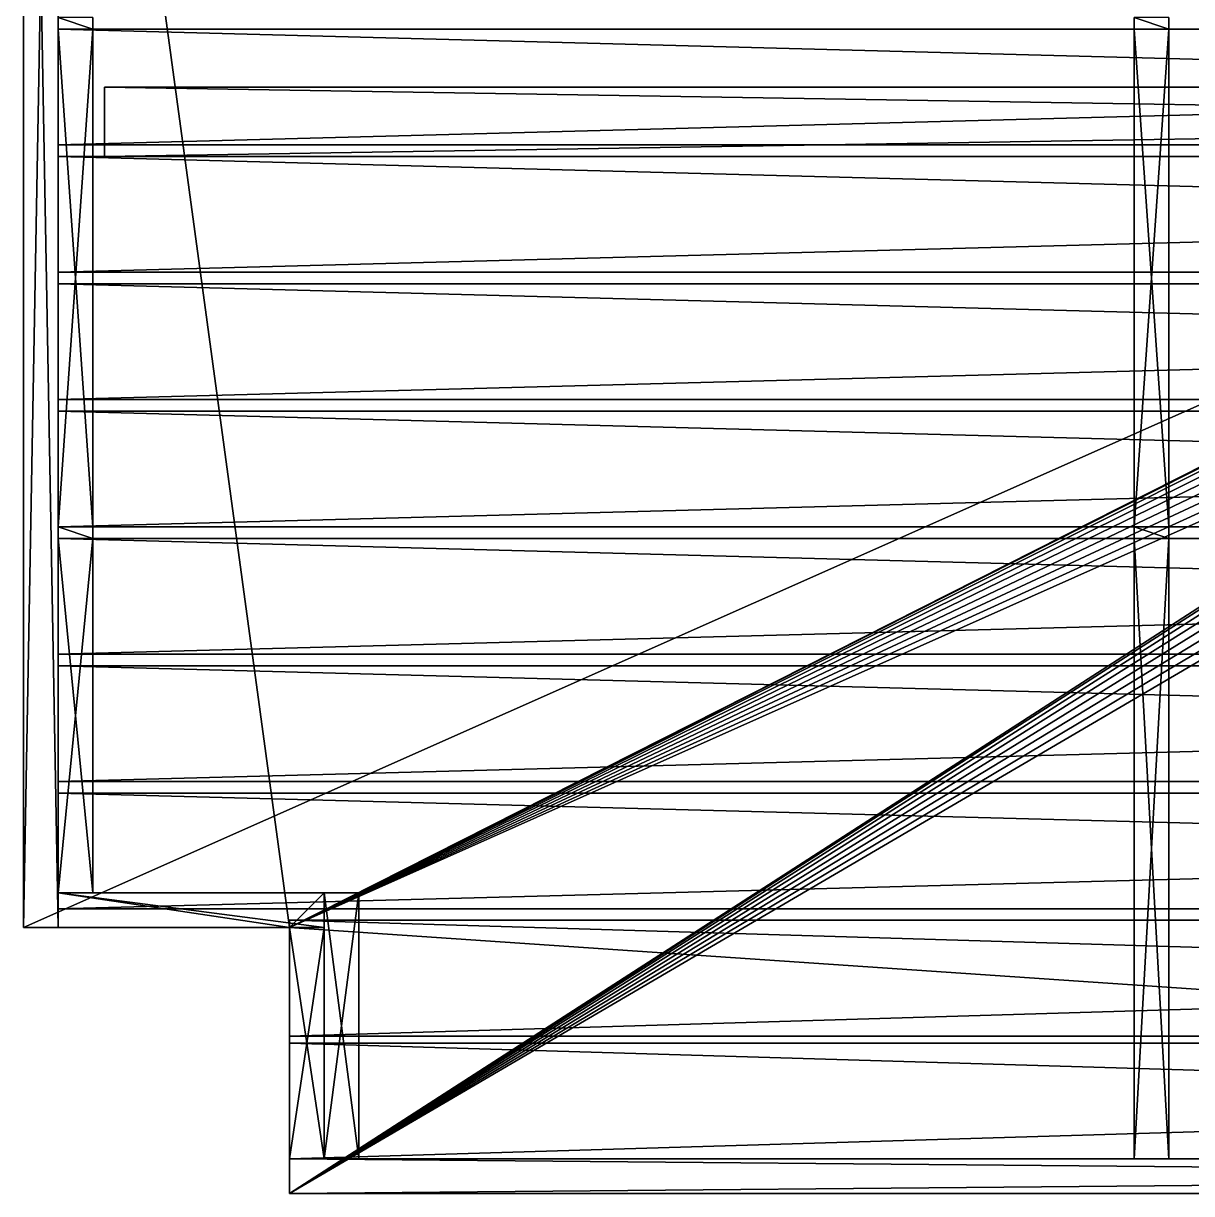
# Model space of a CAD drawing. Extents: x 0 to 301, y 0 to 108.
# Drawn here: x 204.69 to 229.93, y 58.09 to 83.37 of the extents above; entities that cross this region are included whole.
import ezdxf

# ---------------------------------------------------------------- set-up
doc = ezdxf.new("R2010")
doc.units = 0
doc.header["$MEASUREMENT"] = 0
doc.layers.get('0').update_dxf_attribs({"color": 13, "linetype": 'CONTINUOUS'})
doc.layers.add('TOP_LAYER', color=144, linetype='CONTINUOUS')

# ---------------------------------------------------------------- blocks, each defined once
blk = doc.blocks.new('REDWOOD_2X4_FLOOR_JOIST')
at = {"color": 0}
for p, q in [((0, 1.5, 3.5), (0, 1.5)), ((92.5, 1.5, 3.5), (0, 1.5, 3.5)), ((0, 1.5), (92.5, 1.5)), ((0, 1.5), (92.5, 1.5)), ((0, 1.5), (0, 0)), ((92.5, 1.5, 3.5), (0, 1.5, 3.5)), ((0, 1.5, 3.5), (0, 0, 3.5)), ((0, 1.5, 3.5), (0, 1.5)), ((0, 1.5), (0, 0)), ((0, 1.5, 3.5), (0, 0, 3.5)), ((0, 0), (92.5, 0)), ((0, 0, 3.5), (0, 0)), ((0, 0), (92.5, 0)), ((92.5, 0, 3.5), (0, 0, 3.5)), ((92.5, 0, 3.5), (0, 0, 3.5)), ((0, 0, 3.5), (0, 0))]:
    blk.add_line(p, q, dxfattribs=at)
mesh = blk.add_polyface(dxfattribs=at)
corners = [(0, 1.5, 3.5), (92.5, 1.5), (0, 1.5), (92.5, 1.5, 3.5)]
mesh.append_faces([[corners[k] for k in face] for face in [(0, 1, 2), (1, 0, 3)]], dxfattribs={"vtx0": -1, "color": 0})
mesh = blk.add_polyface(dxfattribs=at)
corners = [(92.5, 1.5), (0, 0), (0, 1.5), (92.5, 0)]
mesh.append_faces([[corners[k] for k in face] for face in [(0, 1, 2), (1, 0, 3)]], dxfattribs={"vtx0": -1, "color": 0})
mesh = blk.add_polyface(dxfattribs=at)
corners = [(92.5, 0, 3.5), (0, 1.5, 3.5), (0, 0, 3.5), (92.5, 1.5, 3.5)]
mesh.append_faces([[corners[k] for k in face] for face in [(0, 1, 2), (1, 0, 3)]], dxfattribs={"vtx0": -1, "color": 0})
mesh = blk.add_polyface(dxfattribs=at)
corners = [(0, 1.5, 3.5), (0, 0), (0, 0, 3.5), (0, 1.5)]
mesh.append_faces([[corners[k] for k in face] for face in [(0, 1, 2), (1, 0, 3)]], dxfattribs={"vtx0": -1, "color": 0})
mesh = blk.add_polyface(dxfattribs=at)
corners = [(92.5, 0, 3.5), (0, 0), (92.5, 0), (0, 0, 3.5)]
mesh.append_faces([[corners[k] for k in face] for face in [(0, 1, 2), (1, 0, 3)]], dxfattribs={"vtx0": -1, "color": 0})
blk = doc.blocks.new('MARINE_GRADE_BALTIC_BIRCH_')
at = {"color": 0}
for p, q in [((0, 5.847, 0.75), (0, 48.097, 0.75)), ((0, 5.847), (0, 48.097)), ((0, 5.847, 0.75), (0, 48.097, 0.75)), ((0, 5.847), (0, 48.097)), ((0, 5.847), (0, 5.847, 0.75)), ((0, 5.847, 0.75), (5.75, 5.847, 0.75)), ((0, 5.847), (5.75, 5.847)), ((0, 5.847), (5.75, 5.847)), ((0, 5.847, 0.75), (5.75, 5.847, 0.75)), ((0, 5.847), (0, 5.847, 0.75)), ((5.75, 5.847, 0.75), (5.75, 0.097, 0.75)), ((5.75, 5.847), (5.75, 0.097)), ((5.75, 5.847), (5.75, 5.847, 0.75)), ((5.75, 5.847), (5.75, 0.097)), ((5.75, 5.847, 0.75), (5.75, 0.097, 0.75)), ((5.75, 5.847), (5.75, 5.847, 0.75)), ((90.25, 0.097, 0.75), (5.75, 0.097, 0.75)), ((90.25, 0.097, 0.75), (5.75, 0.097, 0.75)), ((5.75, 0.097), (5.75, 0.097, 0.75)), ((90.25, 0.097), (5.75, 0.097)), ((90.25, 0.097), (5.75, 0.097)), ((5.75, 0.097), (5.75, 0.097, 0.75))]:
    blk.add_line(p, q, dxfattribs=at)
mesh = blk.add_polyface(dxfattribs=at)
corners = [(0, 48.097, 0.75), (0, 5.847), (0, 5.847, 0.75), (0, 48.097)]
mesh.append_faces([[corners[k] for k in face] for face in [(0, 1, 2), (1, 0, 3)]], dxfattribs={"vtx0": -1, "color": 0})
mesh = blk.add_polyface(dxfattribs=at)
corners = [(90.25, 0.097, 0.75), (5.75, 5.847, 0.75), (5.75, 0.097, 0.75), (47.032, 24.256, 0.75), (46.743, 24.521, 0.75), (46.532, 24.851, 0.75), (46.414, 25.224, 0.75), (46.397, 25.616, 0.75), (47.379, 24.076, 0.75), (47.762, 23.991, 0.75), (48.153, 24.009, 0.75), (48.526, 24.127, 0.75), (48.856, 24.337, 0.75), (49.121, 24.626, 0.75), (49.301, 24.974, 0.75), (49.386, 25.356, 0.75), (0, 48.097, 0.75), (0, 5.847, 0.75), (47.257, 26.845, 0.75), (96, 48.097, 0.75), (46.926, 26.634, 0.75), (46.662, 26.345, 0.75), (46.481, 25.998, 0.75), (47.63, 26.963, 0.75), (48.021, 26.98, 0.75), (48.403, 26.896, 0.75), (48.751, 26.715, 0.75), (49.04, 26.451, 0.75), (49.25, 26.12, 0.75), (49.368, 25.747, 0.75), (90.25, 5.847, 0.75), (96, 5.847, 0.75)]
mesh.append_faces([[corners[k] for k in face] for face in [(0, 1, 2), (1, 16, 17), (19, 30, 31)]], dxfattribs={"vtx0": -1, "color": 0})
mesh.append_faces([[corners[k] for k in face] for face in [(3, 0, 8), (8, 0, 9), (9, 0, 10), (10, 0, 11), (11, 0, 12), (12, 0, 13), (13, 0, 14), (14, 0, 15), (16, 18, 19), (18, 1, 20), (20, 1, 21), (21, 1, 22), (22, 1, 7), (30, 15, 0)]], dxfattribs={"vtx0": -1, "vtx1": -1, "color": 0})
mesh.append_faces([[corners[k] for k in face] for face in [(1, 0, 3), (16, 1, 18), (19, 15, 30)]], dxfattribs={"vtx0": -1, "vtx1": -1, "vtx2": -1, "color": 0})
mesh.append_faces([[corners[k] for k in face] for face in [(1, 3, 4), (1, 4, 5), (1, 5, 6), (1, 6, 7), (19, 18, 23), (19, 23, 24), (19, 24, 25), (19, 25, 26), (19, 26, 27), (19, 27, 28), (19, 28, 29), (19, 29, 15)]], dxfattribs={"vtx0": -1, "vtx2": -1, "color": 0})
mesh = blk.add_polyface(dxfattribs=at)
corners = [(0, 48.097), (47.257, 26.845), (0, 5.847), (96, 48.097), (5.75, 5.847), (46.926, 26.634), (5.75, 0.097), (46.662, 26.345), (46.481, 25.998), (46.397, 25.616), (47.63, 26.963), (48.021, 26.98), (48.403, 26.896), (48.751, 26.715), (49.04, 26.451), (49.25, 26.12), (49.368, 25.747), (49.386, 25.356), (90.25, 5.847), (96, 5.847), (47.032, 24.256), (90.25, 0.097), (46.743, 24.521), (46.532, 24.851), (46.414, 25.224), (47.379, 24.076), (47.762, 23.991), (48.153, 24.009), (48.526, 24.127), (48.856, 24.337), (49.121, 24.626), (49.301, 24.974)]
mesh.append_faces([[corners[k] for k in face] for face in [(18, 3, 19)]], dxfattribs={"vtx0": -1, "color": 0})
mesh.append_faces([[corners[k] for k in face] for face in [(0, 1, 2), (2, 1, 4), (4, 5, 6), (1, 3, 10), (10, 3, 11), (11, 3, 12), (12, 3, 13), (13, 3, 14), (14, 3, 15), (15, 3, 16), (16, 3, 17), (6, 20, 21), (20, 6, 22), (22, 6, 23), (23, 6, 24), (24, 6, 9), (21, 17, 18)]], dxfattribs={"vtx0": -1, "vtx1": -1, "color": 0})
mesh.append_faces([[corners[k] for k in face] for face in [(17, 3, 18)]], dxfattribs={"vtx0": -1, "vtx1": -1, "vtx2": -1, "color": 0})
mesh.append_faces([[corners[k] for k in face] for face in [(1, 0, 3), (4, 1, 5), (6, 5, 7), (6, 7, 8), (6, 8, 9), (21, 20, 25), (21, 25, 26), (21, 26, 27), (21, 27, 28), (21, 28, 29), (21, 29, 30), (21, 30, 31), (21, 31, 17)]], dxfattribs={"vtx0": -1, "vtx2": -1, "color": 0})
mesh = blk.add_polyface(dxfattribs=at)
corners = [(5.75, 5.847, 0.75), (0, 5.847), (5.75, 5.847), (0, 5.847, 0.75)]
mesh.append_faces([[corners[k] for k in face] for face in [(0, 1, 2), (1, 0, 3)]], dxfattribs={"vtx0": -1, "color": 0})
mesh = blk.add_polyface(dxfattribs=at)
corners = [(5.75, 5.847, 0.75), (5.75, 0.097), (5.75, 0.097, 0.75), (5.75, 5.847)]
mesh.append_faces([[corners[k] for k in face] for face in [(0, 1, 2), (1, 0, 3)]], dxfattribs={"vtx0": -1, "color": 0})
mesh = blk.add_polyface(dxfattribs=at)
corners = [(90.25, 0.097, 0.75), (5.75, 0.097), (90.25, 0.097), (5.75, 0.097, 0.75)]
mesh.append_faces([[corners[k] for k in face] for face in [(0, 1, 2), (1, 0, 3)]], dxfattribs={"vtx0": -1, "color": 0})
blk = doc.blocks.new('CEDAR_8X3X1')
at = {"color": 0}
for p, q in [((0.75, 0), (0.75, 2.5)), ((0.75, 0, 0.75), (0.75, 2.5, 0.75)), ((0.75, 2.5), (0.75, 2.5, 0.75)), ((0.75, 2.5), (95.25, 2.5)), ((0.75, 2.5), (0.75, 2.5, 0.75)), ((0.75, 2.5, 0.75), (95.25, 2.5, 0.75)), ((0.75, 0), (0.75, 2.5)), ((0.75, 2.5), (95.25, 2.5)), ((0.75, 0, 0.75), (0.75, 2.5, 0.75)), ((0.75, 2.5, 0.75), (95.25, 2.5, 0.75)), ((0.75, 0), (0.75, 0, 0.75)), ((95.25, 0), (0.75, 0)), ((95.25, 0), (0.75, 0)), ((95.25, 0, 0.75), (0.75, 0, 0.75)), ((0.75, 0), (0.75, 0, 0.75)), ((95.25, 0, 0.75), (0.75, 0, 0.75))]:
    blk.add_line(p, q, dxfattribs=at)
mesh = blk.add_polyface(dxfattribs=at)
corners = [(0.75, 2.5, 0.75), (0.75, 0), (0.75, 0, 0.75), (0.75, 2.5)]
mesh.append_faces([[corners[k] for k in face] for face in [(0, 1, 2), (1, 0, 3)]], dxfattribs={"vtx0": -1, "color": 0})
mesh = blk.add_polyface(dxfattribs=at)
corners = [(0.75, 2.5, 0.75), (95.25, 2.5), (0.75, 2.5), (95.25, 2.5, 0.75)]
mesh.append_faces([[corners[k] for k in face] for face in [(0, 1, 2), (1, 0, 3)]], dxfattribs={"vtx0": -1, "color": 0})
mesh = blk.add_polyface(dxfattribs=at)
corners = [(95.25, 2.5), (0.75, 0), (0.75, 2.5), (95.25, 0)]
mesh.append_faces([[corners[k] for k in face] for face in [(0, 1, 2), (1, 0, 3)]], dxfattribs={"vtx0": -1, "color": 0})
mesh = blk.add_polyface(dxfattribs=at)
corners = [(95.25, 0, 0.75), (0.75, 2.5, 0.75), (0.75, 0, 0.75), (95.25, 2.5, 0.75)]
mesh.append_faces([[corners[k] for k in face] for face in [(0, 1, 2), (1, 0, 3)]], dxfattribs={"vtx0": -1, "color": 0})
mesh = blk.add_polyface(dxfattribs=at)
corners = [(95.25, 0, 0.75), (0.75, 0), (95.25, 0), (0.75, 0, 0.75)]
mesh.append_faces([[corners[k] for k in face] for face in [(0, 1, 2), (1, 0, 3)]], dxfattribs={"vtx0": -1, "color": 0})
blk = doc.blocks.new('CEDAR_8X3X1_1')
at = {"color": 0}
for p, q in [((5.75, 0), (5.75, 2.5)), ((5.75, 0, 0.75), (5.75, 2.5, 0.75)), ((5.75, 2.5), (5.75, 2.5, 0.75)), ((5.75, 2.5), (89.5, 2.5)), ((5.75, 2.5), (5.75, 2.5, 0.75)), ((5.75, 2.5, 0.75), (89.5, 2.5, 0.75)), ((5.75, 0), (5.75, 2.5)), ((5.75, 2.5), (89.5, 2.5)), ((5.75, 0, 0.75), (5.75, 2.5, 0.75)), ((5.75, 2.5, 0.75), (89.5, 2.5, 0.75)), ((5.75, 0), (5.75, 0, 0.75)), ((89.5, 0), (5.75, 0)), ((89.5, 0), (5.75, 0)), ((89.5, 0, 0.75), (5.75, 0, 0.75)), ((5.75, 0), (5.75, 0, 0.75)), ((89.5, 0, 0.75), (5.75, 0, 0.75))]:
    blk.add_line(p, q, dxfattribs=at)
mesh = blk.add_polyface(dxfattribs=at)
corners = [(5.75, 2.5, 0.75), (5.75, 0), (5.75, 0, 0.75), (5.75, 2.5)]
mesh.append_faces([[corners[k] for k in face] for face in [(0, 1, 2), (1, 0, 3)]], dxfattribs={"vtx0": -1, "color": 0})
mesh = blk.add_polyface(dxfattribs=at)
corners = [(5.75, 2.5, 0.75), (89.5, 2.5), (5.75, 2.5), (89.5, 2.5, 0.75)]
mesh.append_faces([[corners[k] for k in face] for face in [(0, 1, 2), (1, 0, 3)]], dxfattribs={"vtx0": -1, "color": 0})
mesh = blk.add_polyface(dxfattribs=at)
corners = [(89.5, 2.5), (5.75, 0), (5.75, 2.5), (89.5, 0)]
mesh.append_faces([[corners[k] for k in face] for face in [(0, 1, 2), (1, 0, 3)]], dxfattribs={"vtx0": -1, "color": 0})
mesh = blk.add_polyface(dxfattribs=at)
corners = [(89.5, 0, 0.75), (5.75, 2.5, 0.75), (5.75, 0, 0.75), (89.5, 2.5, 0.75)]
mesh.append_faces([[corners[k] for k in face] for face in [(0, 1, 2), (1, 0, 3)]], dxfattribs={"vtx0": -1, "color": 0})
mesh = blk.add_polyface(dxfattribs=at)
corners = [(89.5, 0, 0.75), (5.75, 0), (89.5, 0), (5.75, 0, 0.75)]
mesh.append_faces([[corners[k] for k in face] for face in [(0, 1, 2), (1, 0, 3)]], dxfattribs={"vtx0": -1, "color": 0})
blk = doc.blocks.new('MARINE_GRADE_BIRCH_PLY_8_X')
at = {"color": 0}
for p, q in [((5.75, 0.75, 3.25), (90.25, 0.75, 3.25)), ((5.75, 0, 3.25), (5.75, 0.75, 3.25)), ((5.75, 0, 3.25), (5.75, 0.75, 3.25)), ((5.75, 0.75), (5.75, 0.75, 3.25)), ((5.75, 0), (5.75, 0.75)), ((90.25, 0.75), (5.75, 0.75)), ((5.75, 0.75), (5.75, 0.75, 3.25)), ((5.75, 0.75, 3.25), (90.25, 0.75, 3.25)), ((5.75, 0), (5.75, 0.75)), ((90.25, 0.75), (5.75, 0.75)), ((5.75, 0, 3.25), (90.25, 0, 3.25)), ((5.75, 0), (5.75, 0, 3.25)), ((90.25, 0), (5.75, 0)), ((5.75, 0, 3.25), (90.25, 0, 3.25)), ((5.75, 0), (5.75, 0, 3.25)), ((90.25, 0), (5.75, 0))]:
    blk.add_line(p, q, dxfattribs=at)
mesh = blk.add_polyface(dxfattribs=at)
corners = [(90.25, 0, 3.25), (5.75, 0.75, 3.25), (5.75, 0, 3.25), (90.25, 0.75, 3.25)]
mesh.append_faces([[corners[k] for k in face] for face in [(0, 1, 2), (1, 0, 3)]], dxfattribs={"vtx0": -1, "color": 0})
mesh = blk.add_polyface(dxfattribs=at)
corners = [(5.75, 0.75, 3.25), (5.75, 0), (5.75, 0, 3.25), (5.75, 0.75)]
mesh.append_faces([[corners[k] for k in face] for face in [(0, 1, 2), (1, 0, 3)]], dxfattribs={"vtx0": -1, "color": 0})
mesh = blk.add_polyface(dxfattribs=at)
corners = [(5.75, 0.75, 3.25), (90.25, 0.75), (5.75, 0.75), (90.25, 0.75, 3.25)]
mesh.append_faces([[corners[k] for k in face] for face in [(0, 1, 2), (1, 0, 3)]], dxfattribs={"vtx0": -1, "color": 0})
mesh = blk.add_polyface(dxfattribs=at)
corners = [(90.25, 0.75), (5.75, 0), (5.75, 0.75), (90.25, 0)]
mesh.append_faces([[corners[k] for k in face] for face in [(0, 1, 2), (1, 0, 3)]], dxfattribs={"vtx0": -1, "color": 0})
mesh = blk.add_polyface(dxfattribs=at)
corners = [(90.25, 0, 3.25), (5.75, 0), (90.25, 0), (5.75, 0, 3.25)]
mesh.append_faces([[corners[k] for k in face] for face in [(0, 1, 2), (1, 0, 3)]], dxfattribs={"vtx0": -1, "color": 0})
blk = doc.blocks.new('CEDAR_1X1_JOIST')
at = {"color": 0}
for p, q in [((0, 26), (0, 26.25)), ((0.75, 26.25), (0.75, 26)), ((0, 15.25, 0.75), (0, 26, 0.75)), ((0, 26, 0.75), (0.75, 26, 0.75)), ((0, 26), (0.75, 26)), ((0, 26, 0.75), (0.75, 26, 0.75)), ((0, 26), (0.75, 26)), ((0, 26, 0.75), (0, 26)), ((0, 15.25), (0, 26)), ((0, 15.25, 0.75), (0, 26, 0.75)), ((0, 26, 0.75), (0, 26)), ((0, 15.25), (0, 26)), ((0, 26), (0.75, 26)), ((0.75, 26, 0.75), (0.75, 15.25, 0.75)), ((0.75, 26, 0.75), (0.75, 26)), ((0.75, 26), (0.75, 15.25)), ((0.75, 26, 0.75), (0.75, 26)), ((0.75, 26, 0.75), (0.75, 15.25, 0.75)), ((0.75, 26), (0.75, 15.25)), ((0, 15.25, 0.75), (0.75, 15.25, 0.75)), ((0, 15.25, 0.75), (0, 15.25)), ((0, 15), (0, 15.25)), ((0, 15.25), (0.75, 15.25)), ((0, 15.25, 0.75), (0.75, 15.25, 0.75)), ((0, 15.25, 0.75), (0, 15.25)), ((0, 15.25), (0.75, 15.25)), ((0, 15.25), (0.75, 15.25)), ((0.75, 15.25), (0.75, 15)), ((0.75, 15.25, 0.75), (0.75, 15.25)), ((0.75, 15.25, 0.75), (0.75, 15.25)), ((0, 7.347), (0, 15)), ((0, 15), (0.75, 15)), ((0, 15, 0.75), (0.75, 15, 0.75)), ((0, 7.347, 0.75), (0, 15, 0.75)), ((0, 15), (0.75, 15)), ((0, 15, 0.75), (0.75, 15, 0.75)), ((0, 15), (0.75, 15)), ((0, 15, 0.75), (0, 15)), ((0, 15, 0.75), (0, 15)), ((0, 7.347), (0, 15)), ((0, 7.347, 0.75), (0, 15, 0.75)), ((0.75, 15), (0.75, 7.347)), ((0.75, 15, 0.75), (0.75, 15)), ((0.75, 15, 0.75), (0.75, 7.347, 0.75)), ((0.75, 15), (0.75, 7.347)), ((0.75, 15, 0.75), (0.75, 7.347, 0.75)), ((0.75, 15, 0.75), (0.75, 15)), ((0.75, 7.347), (0, 7.347)), ((0.75, 7.347, 0.75), (0, 7.347, 0.75)), ((0, 7.347), (0, 7.347, 0.75)), ((0.75, 7.347), (0, 7.347)), ((0.75, 7.347, 0.75), (0, 7.347, 0.75)), ((0, 7.347), (0, 7.347, 0.75)), ((0.75, 7.347), (0.75, 7.347, 0.75)), ((0.75, 7.347), (0.75, 7.347, 0.75))]:
    blk.add_line(p, q, dxfattribs=at)
mesh = blk.add_polyface(dxfattribs=at)
corners = [(0.75, 26), (0, 26.25), (0, 26), (0.75, 26.25)]
mesh.append_faces([[corners[k] for k in face] for face in [(0, 1, 2), (1, 0, 3)]], dxfattribs={"vtx0": -1, "color": 0})
at = {"color": 25}
mesh = blk.add_polyface(dxfattribs=at)
corners = [(0.75, 15.25, 0.75), (0, 26, 0.75), (0, 15.25, 0.75), (0.75, 26, 0.75)]
mesh.append_faces([[corners[k] for k in face] for face in [(0, 1, 2), (1, 0, 3)]], dxfattribs={"vtx0": -1, "color": 25})
at = {"color": 0}
mesh = blk.add_polyface(dxfattribs=at)
corners = [(0, 26, 0.75), (0.75, 26), (0, 26), (0.75, 26, 0.75)]
mesh.append_faces([[corners[k] for k in face] for face in [(0, 1, 2), (1, 0, 3)]], dxfattribs={"vtx0": -1, "color": 0})
at = {"color": 25}
mesh = blk.add_polyface(dxfattribs=at)
corners = [(0, 26, 0.75), (0, 15.25), (0, 15.25, 0.75), (0, 26)]
mesh.append_faces([[corners[k] for k in face] for face in [(0, 1, 2), (1, 0, 3)]], dxfattribs={"vtx0": -1, "color": 25})
at = {"color": 0}
mesh = blk.add_polyface(dxfattribs=at)
corners = [(0.75, 26), (0, 15.25), (0, 26), (0.75, 15.25)]
mesh.append_faces([[corners[k] for k in face] for face in [(0, 1, 2), (1, 0, 3)]], dxfattribs={"vtx0": -1, "color": 0})
at = {"color": 25}
mesh = blk.add_polyface(dxfattribs=at)
corners = [(0.75, 26), (0.75, 15.25, 0.75), (0.75, 15.25), (0.75, 26, 0.75)]
mesh.append_faces([[corners[k] for k in face] for face in [(0, 1, 2), (1, 0, 3)]], dxfattribs={"vtx0": -1, "color": 25})
at = {"color": 0}
mesh = blk.add_polyface(dxfattribs=at)
corners = [(0.75, 15), (0, 15.25), (0, 15), (0.75, 15.25)]
mesh.append_faces([[corners[k] for k in face] for face in [(0, 1, 2), (1, 0, 3)]], dxfattribs={"vtx0": -1, "color": 0})
mesh = blk.add_polyface(dxfattribs=at)
corners = [(0.75, 15.25, 0.75), (0, 15.25), (0.75, 15.25), (0, 15.25, 0.75)]
mesh.append_faces([[corners[k] for k in face] for face in [(0, 1, 2), (1, 0, 3)]], dxfattribs={"vtx0": -1, "color": 0})
mesh = blk.add_polyface(dxfattribs=at)
corners = [(0.75, 15), (0, 7.347), (0, 15), (0.75, 7.347)]
mesh.append_faces([[corners[k] for k in face] for face in [(0, 1, 2), (1, 0, 3)]], dxfattribs={"vtx0": -1, "color": 0})
mesh = blk.add_polyface(dxfattribs=at)
corners = [(0.75, 7.347, 0.75), (0, 15, 0.75), (0, 7.347, 0.75), (0.75, 15, 0.75)]
mesh.append_faces([[corners[k] for k in face] for face in [(0, 1, 2), (1, 0, 3)]], dxfattribs={"vtx0": -1, "color": 0})
mesh = blk.add_polyface(dxfattribs=at)
corners = [(0, 15, 0.75), (0.75, 15), (0, 15), (0.75, 15, 0.75)]
mesh.append_faces([[corners[k] for k in face] for face in [(0, 1, 2), (1, 0, 3)]], dxfattribs={"vtx0": -1, "color": 0})
mesh = blk.add_polyface(dxfattribs=at)
corners = [(0, 15, 0.75), (0, 7.347), (0, 7.347, 0.75), (0, 15)]
mesh.append_faces([[corners[k] for k in face] for face in [(0, 1, 2), (1, 0, 3)]], dxfattribs={"vtx0": -1, "color": 0})
mesh = blk.add_polyface(dxfattribs=at)
corners = [(0.75, 15), (0.75, 7.347, 0.75), (0.75, 7.347), (0.75, 15, 0.75)]
mesh.append_faces([[corners[k] for k in face] for face in [(0, 1, 2), (1, 0, 3)]], dxfattribs={"vtx0": -1, "color": 0})
mesh = blk.add_polyface(dxfattribs=at)
corners = [(0.75, 7.347, 0.75), (0, 7.347), (0.75, 7.347), (0, 7.347, 0.75)]
mesh.append_faces([[corners[k] for k in face] for face in [(0, 1, 2), (1, 0, 3)]], dxfattribs={"vtx0": -1, "color": 0})
blk = doc.blocks.new('MARINE_GRADE_BIRCH_PLY')
at = {"color": 0}
for p, q in [((0, 46.597, 3.25), (0, 5.097, 3.25)), ((0, 5.097), (0, 46.597)), ((0, 5.097), (0, 46.597)), ((0, 46.597, 3.25), (0, 5.097, 3.25)), ((0.75, 5.097), (0.75, 46.597)), ((0.75, 46.597, 3.25), (0.75, 5.097, 3.25)), ((0.75, 5.097), (0.75, 46.597)), ((0.75, 46.597, 3.25), (0.75, 5.097, 3.25)), ((0.75, 5.097, 3.25), (0, 5.097, 3.25)), ((0, 5.097, 3.25), (0, 5.097)), ((0.75, 5.097), (0, 5.097)), ((0, 5.097, 3.25), (0, 5.097)), ((0.75, 5.097), (0, 5.097)), ((0.75, 5.097, 3.25), (0, 5.097, 3.25)), ((0.75, 5.097, 3.25), (0.75, 5.097)), ((0.75, 5.097, 3.25), (0.75, 5.097))]:
    blk.add_line(p, q, dxfattribs=at)
mesh = blk.add_polyface(dxfattribs=at)
corners = [(0, 46.597, 3.25), (0, 5.097), (0, 5.097, 3.25), (0, 46.597)]
mesh.append_faces([[corners[k] for k in face] for face in [(0, 1, 2), (1, 0, 3)]], dxfattribs={"vtx0": -1, "color": 0})
mesh = blk.add_polyface(dxfattribs=at)
corners = [(0.75, 46.597), (0, 5.097), (0, 46.597), (0.75, 5.097)]
mesh.append_faces([[corners[k] for k in face] for face in [(0, 1, 2), (1, 0, 3)]], dxfattribs={"vtx0": -1, "color": 0})
mesh = blk.add_polyface(dxfattribs=at)
corners = [(0.75, 5.097, 3.25), (0, 46.597, 3.25), (0, 5.097, 3.25), (0.75, 46.597, 3.25)]
mesh.append_faces([[corners[k] for k in face] for face in [(0, 1, 2), (1, 0, 3)]], dxfattribs={"vtx0": -1, "color": 0})
mesh = blk.add_polyface(dxfattribs=at)
corners = [(0.75, 46.597), (0.75, 5.097, 3.25), (0.75, 5.097), (0.75, 46.597, 3.25)]
mesh.append_faces([[corners[k] for k in face] for face in [(0, 1, 2), (1, 0, 3)]], dxfattribs={"vtx0": -1, "color": 0})
mesh = blk.add_polyface(dxfattribs=at)
corners = [(0.75, 5.097, 3.25), (0, 5.097), (0.75, 5.097), (0, 5.097, 3.25)]
mesh.append_faces([[corners[k] for k in face] for face in [(0, 1, 2), (1, 0, 3)]], dxfattribs={"vtx0": -1, "color": 0})
blk = doc.blocks.new('CEDAR_1X1_JOIST_1')
at = {"color": 0}
for p, q in [((0, 26), (0, 26.25)), ((0.75, 26.25), (0.75, 26)), ((0, 15.25, 0.75), (0, 26, 0.75)), ((0, 26, 0.75), (0.75, 26, 0.75)), ((0, 26), (0.75, 26)), ((0, 26, 0.75), (0.75, 26, 0.75)), ((0, 26), (0.75, 26)), ((0, 26, 0.75), (0, 26)), ((0, 15.25), (0, 26)), ((0, 15.25, 0.75), (0, 26, 0.75)), ((0, 26, 0.75), (0, 26)), ((0, 15.25), (0, 26)), ((0, 26), (0.75, 26)), ((0.75, 26, 0.75), (0.75, 15.25, 0.75)), ((0.75, 26, 0.75), (0.75, 26)), ((0.75, 26), (0.75, 15.25)), ((0.75, 26, 0.75), (0.75, 26)), ((0.75, 26, 0.75), (0.75, 15.25, 0.75)), ((0.75, 26), (0.75, 15.25)), ((0, 15.25, 0.75), (0.75, 15.25, 0.75)), ((0, 15.25, 0.75), (0, 15.25)), ((0, 15), (0, 15.25)), ((0, 15.25), (0.75, 15.25)), ((0, 15.25, 0.75), (0.75, 15.25, 0.75)), ((0, 15.25, 0.75), (0, 15.25)), ((0, 15.25), (0.75, 15.25)), ((0, 15.25), (0.75, 15.25)), ((0.75, 15.25), (0.75, 15)), ((0.75, 15.25, 0.75), (0.75, 15.25)), ((0.75, 15.25, 0.75), (0.75, 15.25)), ((0, 1.597), (0, 15)), ((0, 15), (0.75, 15)), ((0, 15, 0.75), (0.75, 15, 0.75)), ((0, 1.597, 0.75), (0, 15, 0.75)), ((0, 15), (0.75, 15)), ((0, 15, 0.75), (0.75, 15, 0.75)), ((0, 15), (0.75, 15)), ((0, 15, 0.75), (0, 15)), ((0, 15, 0.75), (0, 15)), ((0, 1.597), (0, 15)), ((0, 1.597, 0.75), (0, 15, 0.75)), ((0.75, 15), (0.75, 1.597)), ((0.75, 15, 0.75), (0.75, 15)), ((0.75, 15, 0.75), (0.75, 1.597, 0.75)), ((0.75, 15), (0.75, 1.597)), ((0.75, 15, 0.75), (0.75, 1.597, 0.75)), ((0.75, 15, 0.75), (0.75, 15)), ((0.75, 1.597), (0, 1.597)), ((0.75, 1.597, 0.75), (0, 1.597, 0.75)), ((0, 1.597), (0, 1.597, 0.75)), ((0.75, 1.597), (0, 1.597)), ((0.75, 1.597, 0.75), (0, 1.597, 0.75)), ((0, 1.597), (0, 1.597, 0.75)), ((0.75, 1.597), (0.75, 1.597, 0.75)), ((0.75, 1.597), (0.75, 1.597, 0.75))]:
    blk.add_line(p, q, dxfattribs=at)
mesh = blk.add_polyface(dxfattribs=at)
corners = [(0.75, 26), (0, 26.25), (0, 26), (0.75, 26.25)]
mesh.append_faces([[corners[k] for k in face] for face in [(0, 1, 2), (1, 0, 3)]], dxfattribs={"vtx0": -1, "color": 0})
at = {"color": 25}
mesh = blk.add_polyface(dxfattribs=at)
corners = [(0.75, 15.25, 0.75), (0, 26, 0.75), (0, 15.25, 0.75), (0.75, 26, 0.75)]
mesh.append_faces([[corners[k] for k in face] for face in [(0, 1, 2), (1, 0, 3)]], dxfattribs={"vtx0": -1, "color": 25})
at = {"color": 0}
mesh = blk.add_polyface(dxfattribs=at)
corners = [(0, 26, 0.75), (0.75, 26), (0, 26), (0.75, 26, 0.75)]
mesh.append_faces([[corners[k] for k in face] for face in [(0, 1, 2), (1, 0, 3)]], dxfattribs={"vtx0": -1, "color": 0})
at = {"color": 25}
mesh = blk.add_polyface(dxfattribs=at)
corners = [(0, 26, 0.75), (0, 15.25), (0, 15.25, 0.75), (0, 26)]
mesh.append_faces([[corners[k] for k in face] for face in [(0, 1, 2), (1, 0, 3)]], dxfattribs={"vtx0": -1, "color": 25})
at = {"color": 0}
mesh = blk.add_polyface(dxfattribs=at)
corners = [(0.75, 26), (0, 15.25), (0, 26), (0.75, 15.25)]
mesh.append_faces([[corners[k] for k in face] for face in [(0, 1, 2), (1, 0, 3)]], dxfattribs={"vtx0": -1, "color": 0})
at = {"color": 25}
mesh = blk.add_polyface(dxfattribs=at)
corners = [(0.75, 26), (0.75, 15.25, 0.75), (0.75, 15.25), (0.75, 26, 0.75)]
mesh.append_faces([[corners[k] for k in face] for face in [(0, 1, 2), (1, 0, 3)]], dxfattribs={"vtx0": -1, "color": 25})
at = {"color": 0}
mesh = blk.add_polyface(dxfattribs=at)
corners = [(0.75, 15), (0, 15.25), (0, 15), (0.75, 15.25)]
mesh.append_faces([[corners[k] for k in face] for face in [(0, 1, 2), (1, 0, 3)]], dxfattribs={"vtx0": -1, "color": 0})
mesh = blk.add_polyface(dxfattribs=at)
corners = [(0.75, 15.25, 0.75), (0, 15.25), (0.75, 15.25), (0, 15.25, 0.75)]
mesh.append_faces([[corners[k] for k in face] for face in [(0, 1, 2), (1, 0, 3)]], dxfattribs={"vtx0": -1, "color": 0})
mesh = blk.add_polyface(dxfattribs=at)
corners = [(0.75, 15), (0, 1.597), (0, 15), (0.75, 1.597)]
mesh.append_faces([[corners[k] for k in face] for face in [(0, 1, 2), (1, 0, 3)]], dxfattribs={"vtx0": -1, "color": 0})
mesh = blk.add_polyface(dxfattribs=at)
corners = [(0.75, 1.597, 0.75), (0, 15, 0.75), (0, 1.597, 0.75), (0.75, 15, 0.75)]
mesh.append_faces([[corners[k] for k in face] for face in [(0, 1, 2), (1, 0, 3)]], dxfattribs={"vtx0": -1, "color": 0})
mesh = blk.add_polyface(dxfattribs=at)
corners = [(0, 15, 0.75), (0.75, 15), (0, 15), (0.75, 15, 0.75)]
mesh.append_faces([[corners[k] for k in face] for face in [(0, 1, 2), (1, 0, 3)]], dxfattribs={"vtx0": -1, "color": 0})
mesh = blk.add_polyface(dxfattribs=at)
corners = [(0, 15, 0.75), (0, 1.597), (0, 1.597, 0.75), (0, 15)]
mesh.append_faces([[corners[k] for k in face] for face in [(0, 1, 2), (1, 0, 3)]], dxfattribs={"vtx0": -1, "color": 0})
mesh = blk.add_polyface(dxfattribs=at)
corners = [(0.75, 15), (0.75, 1.597, 0.75), (0.75, 1.597), (0.75, 15, 0.75)]
mesh.append_faces([[corners[k] for k in face] for face in [(0, 1, 2), (1, 0, 3)]], dxfattribs={"vtx0": -1, "color": 0})
mesh = blk.add_polyface(dxfattribs=at)
corners = [(0.75, 1.597, 0.75), (0, 1.597), (0.75, 1.597), (0, 1.597, 0.75)]
mesh.append_faces([[corners[k] for k in face] for face in [(0, 1, 2), (1, 0, 3)]], dxfattribs={"vtx0": -1, "color": 0})
blk = doc.blocks.new('CEDAR_1X1_SHORT')
at = {"color": 0}
for p, q in [((0, 5.75), (0.75, 5.75)), ((0, 0), (0, 5.75)), ((0, 5.75, 0.75), (0.75, 5.75, 0.75)), ((0, 0, 0.75), (0, 5.75, 0.75)), ((0, 5.75), (0.75, 5.75)), ((0, 5.75), (0, 5.75, 0.75)), ((0, 5.75, 0.75), (0.75, 5.75, 0.75)), ((0, 0), (0, 5.75)), ((0, 0, 0.75), (0, 5.75, 0.75)), ((0, 5.75), (0, 5.75, 0.75)), ((0.75, 5.75), (0.75, 0)), ((0.75, 5.75, 0.75), (0.75, 0, 0.75)), ((0.75, 5.75), (0.75, 5.75, 0.75)), ((0.75, 5.75), (0.75, 0)), ((0.75, 5.75), (0.75, 5.75, 0.75)), ((0.75, 5.75, 0.75), (0.75, 0, 0.75)), ((0.75, 0), (0, 0)), ((0.75, 0, 0.75), (0, 0, 0.75)), ((0.75, 0), (0, 0)), ((0.75, 0, 0.75), (0, 0, 0.75)), ((0, 0), (0, 0, 0.75)), ((0, 0), (0, 0, 0.75)), ((0.75, 0), (0.75, 0, 0.75)), ((0.75, 0), (0.75, 0, 0.75))]:
    blk.add_line(p, q, dxfattribs=at)
mesh = blk.add_polyface(dxfattribs=at)
corners = [(0.75, 5.75), (0, 0), (0, 5.75), (0.75, 0)]
mesh.append_faces([[corners[k] for k in face] for face in [(0, 1, 2), (1, 0, 3)]], dxfattribs={"vtx0": -1, "color": 0})
at = {"color": 25}
mesh = blk.add_polyface(dxfattribs=at)
corners = [(0.75, 0, 0.75), (0, 5.75, 0.75), (0, 0, 0.75), (0.75, 5.75, 0.75)]
mesh.append_faces([[corners[k] for k in face] for face in [(0, 1, 2), (1, 0, 3)]], dxfattribs={"vtx0": -1, "color": 25})
at = {"color": 0}
mesh = blk.add_polyface(dxfattribs=at)
corners = [(0, 5.75, 0.75), (0.75, 5.75), (0, 5.75), (0.75, 5.75, 0.75)]
mesh.append_faces([[corners[k] for k in face] for face in [(0, 1, 2), (1, 0, 3)]], dxfattribs={"vtx0": -1, "color": 0})
mesh = blk.add_polyface(dxfattribs=at)
corners = [(0, 5.75, 0.75), (0, 0), (0, 0, 0.75), (0, 5.75)]
mesh.append_faces([[corners[k] for k in face] for face in [(0, 1, 2), (1, 0, 3)]], dxfattribs={"vtx0": -1, "color": 0})
mesh = blk.add_polyface(dxfattribs=at)
corners = [(0.75, 5.75), (0.75, 0, 0.75), (0.75, 0), (0.75, 5.75, 0.75)]
mesh.append_faces([[corners[k] for k in face] for face in [(0, 1, 2), (1, 0, 3)]], dxfattribs={"vtx0": -1, "color": 0})
mesh = blk.add_polyface(dxfattribs=at)
corners = [(0.75, 0, 0.75), (0, 0), (0.75, 0), (0, 0, 0.75)]
mesh.append_faces([[corners[k] for k in face] for face in [(0, 1, 2), (1, 0, 3)]], dxfattribs={"vtx0": -1, "color": 0})
blk = doc.blocks.new('GROUP_1')
at = {"color": 0}
for p, q in [((0.75, 5.75), (6.5, 5.75)), ((0.75, 5.75), (0.75, 5.75, 3.25)), ((0.75, 5.75, 3.25), (6.5, 5.75, 3.25)), ((0.75, 5), (0.75, 5.75)), ((0.75, 5, 3.25), (0.75, 5.75, 3.25)), ((0.75, 5.75), (0.75, 5.75, 3.25)), ((0.75, 5), (0.75, 5.75)), ((0.75, 5.75), (6.5, 5.75)), ((0.75, 5.75, 3.25), (6.5, 5.75, 3.25)), ((0.75, 5, 3.25), (0.75, 5.75, 3.25)), ((6.5, 5.75), (6.5, 5.75, 3.25)), ((6.5, 5.75), (6.5, 5)), ((6.5, 5.75), (6.5, 5.75, 3.25)), ((6.5, 5.75, 3.25), (6.5, 5, 3.25)), ((6.5, 5.75), (6.5, 5)), ((6.5, 5.75, 3.25), (6.5, 5, 3.25)), ((1.5, 5), (0.75, 5)), ((0.75, 0), (0.75, 5)), ((1.5, 5), (0.75, 5)), ((0.75, 5), (0.75, 5, 3.25)), ((0.75, 5, 3.25), (1.5, 5, 3.25)), ((0.75, 5, 3.25), (1.5, 5, 3.25)), ((0.75, 0, 3.25), (0.75, 5, 3.25)), ((0.75, 5), (0.75, 5, 3.25)), ((0.75, 0), (0.75, 5)), ((0.75, 0, 3.25), (0.75, 5, 3.25)), ((0.75, 5), (0.75, 5, 3.25)), ((1.5, 5), (0.75, 5)), ((0.75, 5, 3.25), (1.5, 5, 3.25)), ((1.5, 5), (1.5, 0)), ((1.5, 5), (1.5, 0)), ((1.5, 5), (1.5, 5, 3.25)), ((1.5, 5, 3.25), (1.5, 0, 3.25)), ((1.5, 5), (1.5, 5, 3.25)), ((1.5, 5, 3.25), (1.5, 0, 3.25)), ((6.5, 5), (1.5, 5)), ((6.5, 5, 3.25), (1.5, 5, 3.25)), ((1.5, 5), (1.5, 5, 3.25)), ((6.5, 5), (1.5, 5)), ((6.5, 5, 3.25), (1.5, 5, 3.25)), ((6.5, 5), (6.5, 5, 3.25)), ((6.5, 5), (6.5, 5, 3.25)), ((1.5, 0), (0.75, 0)), ((1.5, 0, 3.25), (0.75, 0, 3.25)), ((0.75, 0), (0.75, 0, 3.25)), ((1.5, 0), (0.75, 0)), ((1.5, 0, 3.25), (0.75, 0, 3.25)), ((0.75, 0), (0.75, 0, 3.25)), ((1.5, 0), (1.5, 0, 3.25)), ((1.5, 0), (1.5, 0, 3.25))]:
    blk.add_line(p, q, dxfattribs=at)
at = {"color": 25}
blk.add_blockref('CEDAR_1X1_SHORT', (0, 0), dxfattribs=at)
at = {"color": 0}
mesh = blk.add_polyface(dxfattribs=at)
corners = [(0.75, 5.75, 3.25), (6.5, 5.75), (0.75, 5.75), (6.5, 5.75, 3.25)]
mesh.append_faces([[corners[k] for k in face] for face in [(0, 1, 2), (1, 0, 3)]], dxfattribs={"vtx0": -1, "color": 0})
mesh = blk.add_polyface(dxfattribs=at)
corners = [(0.75, 5.75, 3.25), (0.75, 5), (0.75, 5, 3.25), (0.75, 5.75)]
mesh.append_faces([[corners[k] for k in face] for face in [(0, 1, 2), (1, 0, 3)]], dxfattribs={"vtx0": -1, "color": 0})
mesh = blk.add_polyface(dxfattribs=at)
corners = [(6.5, 5.75), (0.75, 5), (0.75, 5.75), (1.5, 5), (6.5, 5)]
mesh.append_faces([[corners[k] for k in face] for face in [(0, 1, 2), (3, 0, 4)]], dxfattribs={"vtx0": -1, "color": 0})
mesh.append_faces([[corners[k] for k in face] for face in [(1, 0, 3)]], dxfattribs={"vtx0": -1, "vtx1": -1, "color": 0})
mesh = blk.add_polyface(dxfattribs=at)
corners = [(1.5, 5, 3.25), (0.75, 5.75, 3.25), (0.75, 5, 3.25), (6.5, 5.75, 3.25), (6.5, 5, 3.25)]
mesh.append_faces([[corners[k] for k in face] for face in [(0, 1, 2), (3, 0, 4)]], dxfattribs={"vtx0": -1, "color": 0})
mesh.append_faces([[corners[k] for k in face] for face in [(1, 0, 3)]], dxfattribs={"vtx0": -1, "vtx1": -1, "color": 0})
mesh = blk.add_polyface(dxfattribs=at)
corners = [(6.5, 5.75), (6.5, 5, 3.25), (6.5, 5), (6.5, 5.75, 3.25)]
mesh.append_faces([[corners[k] for k in face] for face in [(0, 1, 2), (1, 0, 3)]], dxfattribs={"vtx0": -1, "color": 0})
mesh = blk.add_polyface(dxfattribs=at)
corners = [(1.5, 5), (0.75, 0), (0.75, 5), (1.5, 0)]
mesh.append_faces([[corners[k] for k in face] for face in [(0, 1, 2), (1, 0, 3)]], dxfattribs={"vtx0": -1, "color": 0})
mesh = blk.add_polyface(dxfattribs=at)
corners = [(0.75, 5, 3.25), (1.5, 5), (0.75, 5), (1.5, 5, 3.25)]
mesh.append_faces([[corners[k] for k in face] for face in [(0, 1, 2), (1, 0, 3)]], dxfattribs={"vtx0": -1, "color": 0})
mesh = blk.add_polyface(dxfattribs=at)
corners = [(1.5, 0, 3.25), (0.75, 5, 3.25), (0.75, 0, 3.25), (1.5, 5, 3.25)]
mesh.append_faces([[corners[k] for k in face] for face in [(0, 1, 2), (1, 0, 3)]], dxfattribs={"vtx0": -1, "color": 0})
mesh = blk.add_polyface(dxfattribs=at)
corners = [(0.75, 5, 3.25), (0.75, 0), (0.75, 0, 3.25), (0.75, 5)]
mesh.append_faces([[corners[k] for k in face] for face in [(0, 1, 2), (1, 0, 3)]], dxfattribs={"vtx0": -1, "color": 0})
mesh = blk.add_polyface(dxfattribs=at)
corners = [(1.5, 5), (1.5, 0, 3.25), (1.5, 0), (1.5, 5, 3.25)]
mesh.append_faces([[corners[k] for k in face] for face in [(0, 1, 2), (1, 0, 3)]], dxfattribs={"vtx0": -1, "color": 0})
mesh = blk.add_polyface(dxfattribs=at)
corners = [(6.5, 5, 3.25), (1.5, 5), (6.5, 5), (1.5, 5, 3.25)]
mesh.append_faces([[corners[k] for k in face] for face in [(0, 1, 2), (1, 0, 3)]], dxfattribs={"vtx0": -1, "color": 0})
mesh = blk.add_polyface(dxfattribs=at)
corners = [(1.5, 0, 3.25), (0.75, 0), (1.5, 0), (0.75, 0, 3.25)]
mesh.append_faces([[corners[k] for k in face] for face in [(0, 1, 2), (1, 0, 3)]], dxfattribs={"vtx0": -1, "color": 0})
blk = doc.blocks.new('SHOWER_PAN')
at = {"color": 0}
for name, p in [('MARINE_GRADE_BALTIC_BIRCH_', (0, -0.097, 3.5)), ('MARINE_GRADE_BIRCH_PLY', (0, 0.653, 4.25)), ('REDWOOD_2X4_FLOOR_JOIST', (1.75, 22.403)), ('MARINE_GRADE_BIRCH_PLY_8_X', (0, 0, 4.25))]:
    blk.add_blockref(name, p, dxfattribs=at)
at = {"color": 25}
for name, p in [('CEDAR_1X1_JOIST', (0.75, -0.847, 4.25)), ('CEDAR_1X1_JOIST_1', (24, -0.847, 4.25))]:
    blk.add_blockref(name, p, dxfattribs=at)
at = {"color": 0, "extrusion": (0, 0, -1), "zscale": -1}
blk.add_blockref('GROUP_1', (-7.25, 0.75, -4.25), dxfattribs=at)
at = {"layer": 'TOP_LAYER', "color": 25}
for name, p in [('CEDAR_8X3X1', (0, 22.653, 5)), ('CEDAR_8X3X1', (0, 19.903, 5)), ('CEDAR_8X3X1', (0, 17.153, 5)), ('CEDAR_8X3X1', (0, 14.403, 5)), ('CEDAR_8X3X1', (0, 11.653, 5)), ('CEDAR_8X3X1', (0, 8.903, 5)), ('CEDAR_8X3X1', (0, 6.153, 5)), ('CEDAR_8X3X1_1', (0, 3.403, 5)), ('CEDAR_8X3X1_1', (0, 0.75, 5))]:
    blk.add_blockref(name, p, dxfattribs=at)

msp = doc.modelspace()

# ---------------------------------------------------------------- block references
at = {"color": 0}
msp.add_blockref('SHOWER_PAN', (204.691, 58.09, -3.938), dxfattribs=at)

doc.saveas('drawing.dxf')
